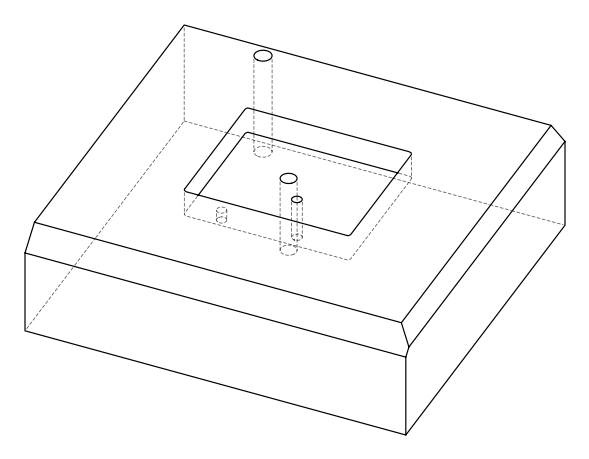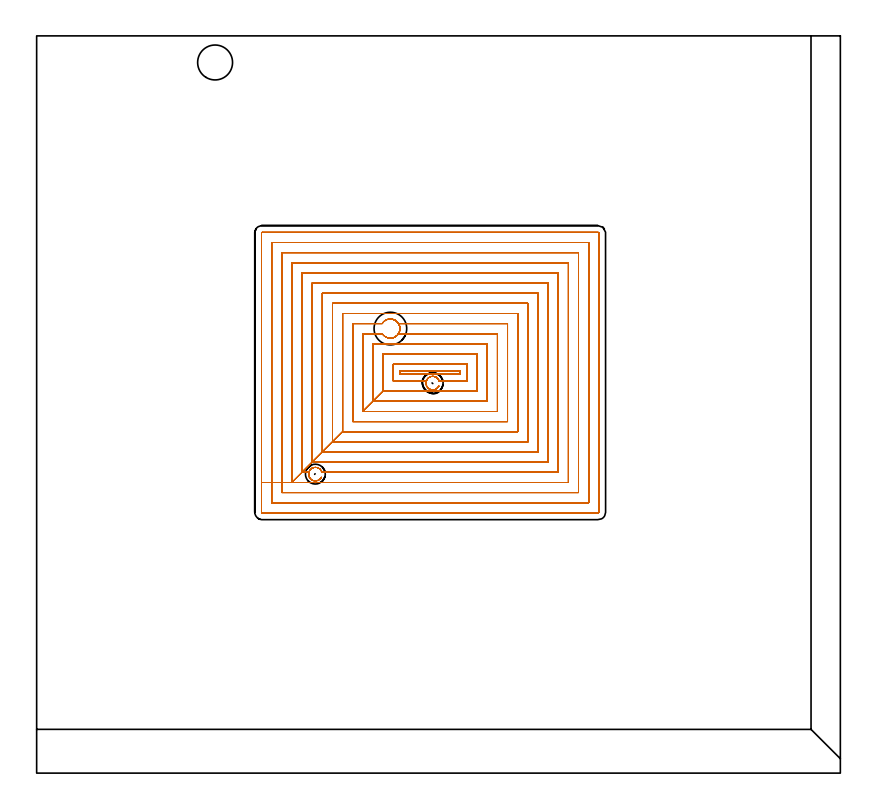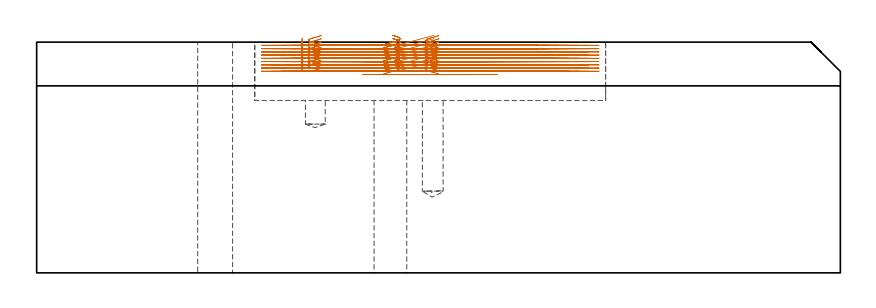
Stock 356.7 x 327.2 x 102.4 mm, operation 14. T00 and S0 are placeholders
(PLAN: 14 operations, 9 tool changes, 205 min)
(1 SPOT_DRILL | STEP1HOLE | NXT0321_9005460120000 | 0.03 min | 1 mm3)
(2 SPOT_DRILL_1 | STEP1HOLE_1 | NXT0321_9005460120000 | 0.04 min | 2837 mm3)
(3 SPOT_DRILL_2 | STEP1POCKET | NXT0321_9005460120000 | 0.03 min | 2808 mm3)
(4 SPOT_DRILL_3 | STEP1POCKET_1 | NXT0321_9005460120000 | 0.03 min | 2810 mm3)
(5 DRILL_BLIND_HOLE_INTO_CENTER | STEP1HOLE | UGT0301_185 | 0.05 min | 251 mm3)
(6 GUN_DRILL_THROUGH_HOLE | STEP1HOLE | UGT0307_002 | 0.5 min | 2636 mm3)
(7 SPADE_DRILL_TO_ENLARGE_THROUGH_HOLE | STEP1HOLE | UGT0306_006 | 0.44 min | 16400 mm3)
(8 DRILL_THROUGH_HOLE_INTO_CENTER | STEP1HOLE_1 | NXT0301_065 | 0.33 min | 5317 mm3)
(9 DRILL_TO_ENLARGE_THROUGH_HOLE | STEP1HOLE_1 | NXT0301_106 | 0.34 min | 8722 mm3)
(10 DRILL_BLIND_HOLE_INTO_CENTER_1 | STEP1POCKET | NXT0301_059 | 0.06 min | 703 mm3)
(11 DRILL_BLIND_HOLE_INTO_CENTER_2 | STEP1POCKET_1 | UGT0301_207 | 0.19 min | 2770 mm3)
(12 AREA_MILL | FG_CHAMFER_SURFACE | UGT0205_001 | 12.84 min | 27535 mm3)
(13 AREA_MILL_1 | FG_CHAMFER_SURFACE_1 | UGT0205_001 | 20.1 min | 65963 mm3)
(14 MILL_RECTANGULAR_POCKET | POCKET_RECTANGULAR_STRAIGHT | NXT0201_008 | Follow Part, ap 1.5, ae 75% | 170.05 min | 516095 mm3)
(TOOL NXT0321_9005460120000 | NC Spot Drill, 142deg, 12mm, Carbide, Uncoated | D12 PA142 FL30 Z2)
(TOOL UGT0301_185 | Twist Drill 6.3 mm | D6.3 PA118 FL61 Z2)
(TOOL UGT0307_002 | Gun Drill 6 mm | D6 PA130 FL24 Z1)
(TOOL UGT0306_006 | Spade Drill 15.5mm | D15.5 PA132 FL10 Z2)
(TOOL NXT0301_065 | Carbide Drill 9.4mm [860.1-0940-075A1-MM 2214] | D9.4 PA140 FL98 Z2)
(TOOL NXT0301_106 | Carbide Drill 14.5mm [860.1-1450-073A1-MM 2214] | D14.5 PA140 FL83 Z2)
(TOOL NXT0301_059 | Carbide Drill 8.8mm [860.1-0880-026A1-MM 2214] | D8.8 PA140 FL47 Z2)
(TOOL UGT0301_207 | Twist Drill 9.2 mm | D9.2 PA118 FL80 Z2)
(TOOL UGT0205_001 | Chamfer Mill 20 x 3 x 45 deg. | D20 FL50 Z2)
(TOOL NXT0201_008 | ENDMILL 6mm [2P460-0600-NA 1630] | D6 FL26 Z6)
(OP 14 MILL_RECTANGULAR_POCKET, part 1 of 2)
G17 G21 G94 G90
T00 M6
G54
G17 G0 G90 X178.498 Y171.802 S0 M3
G43 Z112.4 H1
Z105.4
G94 G1 X178.295 Y171.429 Z105.286 F250.
X178.142 Y171.238 Z105.22
X177.771 Y170.851 Z105.077
X177.372 Y170.548 Z104.943
X177.162 Y170.42 Z104.877
X176.569 Y170.197 Z104.707
X175.943 Y170.102 Z104.537
X175.311 Y170.14 Z104.368
X174.7 Y170.308 Z104.198
X174.138 Y170.601 Z104.028
X173.65 Y171.004 Z103.858
X173.492 Y171.192 Z103.793
X173.187 Y171.63 Z103.65
X173.114 Y171.761 Z103.609
X173.055 Y171.899 Z103.569
X172.958 Y172.125 Z103.503
X172.824 Y172.714 Z103.341
X172.809 Y173.318 Z103.18
X172.914 Y173.913 Z103.018
X173.136 Y174.475 Z102.856
X173.465 Y174.982 Z102.694
X173.888 Y175.413 Z102.532
X174.389 Y175.752 Z102.37
X174.614 Y175.851 Z102.304
X174.842 Y175.947 Z102.238
X175.375 Y176.071 Z102.091
X175.921 Y176.099 Z101.945
X176.167 Y176.07 Z101.878
X176.41 Y176.039 Z101.813
X176.878 Y175.901 Z101.682
X177.099 Y175.794 Z101.616
X177.398 Y175.628 Z101.524
X177.605 Y175.497 Z101.459
X178.004 Y175.137 Z101.315
X178.332 Y174.711 Z101.171
X178.579 Y174.234 Z101.027
X178.653 Y174. Z100.961
X191. F500.
Y181.5
X158.3
Y174.
X172.951
G0 X158.006 Y201.413 Z105.4
G1 X158.241 Y201.364 Z105.336 F250.
X158.969 Y201.065 Z105.125
X159.63 Y200.638 Z104.914
X160.202 Y200.097 Z104.703
X160.665 Y199.46 Z104.492
X161.002 Y198.749 Z104.281
X161.084 Y198.468 Z104.203
X161.163 Y198.185 Z104.124
X161.249 Y197.493 Z103.937
X161.223 Y196.796 Z103.75
X161.085 Y196.112 Z103.563
X160.839 Y195.459 Z103.376
X160.695 Y195.203 Z103.298
X160.342 Y194.676 Z103.127
X160.161 Y194.446 Z103.049
X159.586 Y193.918 Z102.84
X158.924 Y193.503 Z102.631
X158.198 Y193.216 Z102.421
X157.431 Y193.066 Z102.212
X156.65 Y193.059 Z102.003
X155.881 Y193.194 Z101.794
X155.149 Y193.467 Z101.584
X154.896 Y193.611 Z101.506
X154.471 Y193.891 Z101.37
X154.012 Y194.284 Z101.208
X153.613 Y194.743 Z101.045
X153.519 Y194.868 Z101.003
X153.434 Y195. Z100.961
X144.8 F500.
Y160.5
X149.3 Y165.
X153.8 Y169.5
X195.5
Y186.
X153.8
Y169.5
X149.3 Y165.
X200.
Y190.5
X149.3
Y165.
X144.8 Y160.5
X204.5
Y195.
X160.559
G0 X158.122 Y193.201 Z105.4
G1 X158.198 Y193.216 Z105.379 F250.
X158.924 Y193.503 Z105.17
X159.586 Y193.918 Z104.961
X160.161 Y194.446 Z104.751
X160.342 Y194.676 Z104.673
X160.695 Y195.203 Z104.503
X160.839 Y195.459 Z104.424
X161.085 Y196.112 Z104.238
X161.223 Y196.796 Z104.051
X161.249 Y197.493 Z103.864
X161.163 Y198.185 Z103.677
X161.084 Y198.468 Z103.598
X161.002 Y198.749 Z103.52
X160.665 Y199.46 Z103.309
X160.202 Y200.097 Z103.098
X159.63 Y200.638 Z102.887
X158.969 Y201.065 Z102.676
X158.241 Y201.364 Z102.465
X157.47 Y201.524 Z102.254
X156.683 Y201.54 Z102.043
X155.906 Y201.411 Z101.832
X155.167 Y201.142 Z101.621
X154.912 Y200.999 Z101.543
X154.407 Y200.665 Z101.381
X154.174 Y200.485 Z101.302
X153.742 Y200.042 Z101.136
X153.568 Y199.805 Z101.057
X153.378 Y199.5 Z100.961
X140.3 F500.
Y156.
X209.
Y199.5
X160.629
G0 X126.34 Y131.317 Z105.4
G1 X126.106 Y130.911 Z105.274 F250.
X125.641 Y130.41 Z105.091
X125.074 Y130.026 Z104.908
X124.799 Y129.911 Z104.828
X124.567 Y129.822 Z104.761
X123.97 Y129.71 Z104.598
X123.362 Y129.717 Z104.435
X122.767 Y129.842 Z104.273
X122.537 Y129.936 Z104.206
X122.08 Y130.179 Z104.067
X121.874 Y130.314 Z104.001
X121.395 Y130.78 Z103.822
X121.03 Y131.338 Z103.644
X120.796 Y131.963 Z103.465
X120.703 Y132.624 Z103.286
X120.757 Y133.289 Z103.107
X120.955 Y133.926 Z102.928
X121.072 Y134.143 Z102.862
X121.383 Y134.598 Z102.715
X121.722 Y134.95 Z102.584
X122.162 Y135.271 Z102.438
X122.321 Y135.365 Z102.388
X122.489 Y135.439 Z102.339
X122.714 Y135.537 Z102.273
X123.286 Y135.673 Z102.116
X123.873 Y135.696 Z101.958
X124.453 Y135.604 Z101.801
X125.005 Y135.402 Z101.644
X125.507 Y135.097 Z101.486
X125.69 Y134.934 Z101.42
X126.046 Y134.556 Z101.281
X126.315 Y134.163 Z101.154
X126.521 Y133.738 Z101.027
X126.585 Y133.5 Z100.961
X231.5 F500.
Y222.
X117.8
Y133.5
X135.8 Y151.5
X213.5
Y204.
X135.8
Y151.5
X131.3 Y147.
X218.
Y208.5
X131.3
Y147.
X126.8 Y142.5
X222.5
Y213.
X126.8
Y142.5
X122.3 Y138.
X227.
Y217.5
X122.3
Y138.
X117.8 Y133.5
X120.816
G0 X176.366 Y178.5 Z105.4
G1 X161.3 Z101.363 F250.
Y177. Z100.961
X188. F500.
Y178.5
X161.3
Y177.
G0 X117.8 Y133.5 Z103.961
G1 Z100.961 F250.
X113.3 Y129. F500.
X236.
Y226.5
X113.3
Y129.
X108.8
Y124.5
X240.5
Y231.
X108.8
Y129.
X104.3
Y120.
X245.
Y235.5
X104.3
Y129.
X99.8
Y115.8
G3 X100.1 Y115.5 R0.3
G1 X249.2
G3 X249.5 Y115.8 R0.3
G1 Y239.7
G3 X249.2 Y240. R0.3
G1 X100.1
G3 X99.8 Y239.7 R0.3
G1 Y129.
Y128.
G0 X178.498 Y171.802 Z103.961
G1 X178.295 Y171.429 Z103.847 F250.
X178.142 Y171.238 Z103.782
X177.771 Y170.851 Z103.638
X177.372 Y170.548 Z103.504
X177.162 Y170.42 Z103.438
X176.569 Y170.197 Z103.268
X175.943 Y170.102 Z103.098
X175.311 Y170.14 Z102.929
X174.7 Y170.308 Z102.759
X174.138 Y170.601 Z102.589
X173.65 Y171.004 Z102.42
X173.492 Y171.192 Z102.354
X173.187 Y171.63 Z102.211
X173.115 Y171.759 Z102.171
X173.057 Y171.895 Z102.132
X172.959 Y172.121 Z102.066
X172.824 Y172.71 Z101.904
X172.808 Y173.315 Z101.742
X172.914 Y173.911 Z101.579
X173.135 Y174.473 Z101.417
X173.464 Y174.981 Z101.255
X173.888 Y175.413 Z101.093
X174.389 Y175.752 Z100.931
X174.614 Y175.851 Z100.865
X174.842 Y175.947 Z100.799
X175.375 Y176.071 Z100.652
X175.921 Y176.099 Z100.506
X176.167 Y176.07 Z100.439
X176.41 Y176.039 Z100.374
X176.878 Y175.901 Z100.243
X177.099 Y175.794 Z100.177
X177.398 Y175.628 Z100.086
X177.605 Y175.497 Z100.02
X178.004 Y175.137 Z99.876
X178.332 Y174.711 Z99.732
X178.579 Y174.234 Z99.588
X178.653 Y174. Z99.522
X191. F500.
Y181.5
X158.3
Y174.
X172.951
G0 X158.006 Y201.413 Z103.961
G1 X158.241 Y201.364 Z103.897 F250.
X158.969 Y201.065 Z103.686
X159.63 Y200.638 Z103.475
X160.202 Y200.097 Z103.264
X160.665 Y199.46 Z103.053
X161.002 Y198.749 Z102.842
X161.084 Y198.468 Z102.764
X161.163 Y198.185 Z102.685
X161.249 Y197.493 Z102.498
X161.223 Y196.796 Z102.311
X161.085 Y196.112 Z102.124
X160.839 Y195.459 Z101.937
X160.695 Y195.203 Z101.859
X160.342 Y194.676 Z101.689
X160.161 Y194.446 Z101.61
X159.586 Y193.918 Z101.401
X158.924 Y193.503 Z101.192
X158.198 Y193.216 Z100.983
X157.431 Y193.066 Z100.773
X156.65 Y193.059 Z100.564
X155.881 Y193.194 Z100.355
X155.149 Y193.467 Z100.145
X154.896 Y193.611 Z100.067
X154.471 Y193.891 Z99.931
X154.012 Y194.284 Z99.769
X153.613 Y194.743 Z99.606
X153.519 Y194.868 Z99.564
X153.434 Y195. Z99.522
X144.8 F500.
Y160.5
X149.3 Y165.
X153.8 Y169.5
X195.5
Y186.
X153.8
Y169.5
X149.3 Y165.
X200.
Y190.5
X149.3
Y165.
X144.8 Y160.5
X204.5
Y195.
X160.559
G0 X158.122 Y193.201 Z103.961
G1 X158.198 Y193.216 Z103.94 F250.
X158.924 Y193.503 Z103.731
X159.586 Y193.918 Z103.522
X160.161 Y194.446 Z103.313
X160.342 Y194.676 Z103.234
X160.695 Y195.203 Z103.064
X160.839 Y195.459 Z102.986
X161.085 Y196.112 Z102.799
X161.223 Y196.796 Z102.612
X161.249 Y197.493 Z102.425
X161.163 Y198.185 Z102.238
X161.084 Y198.468 Z102.159
X161.002 Y198.749 Z102.081
X160.665 Y199.46 Z101.87
X160.202 Y200.097 Z101.659
X159.63 Y200.638 Z101.448
X158.969 Y201.065 Z101.237
X158.241 Y201.364 Z101.026
X157.47 Y201.524 Z100.815
X156.683 Y201.54 Z100.604
X155.906 Y201.411 Z100.393
X155.167 Y201.142 Z100.182
X154.912 Y200.999 Z100.104
X154.407 Y200.665 Z99.942
X154.174 Y200.485 Z99.863
X153.742 Y200.042 Z99.697
X153.568 Y199.805 Z99.618
X153.378 Y199.5 Z99.522
X140.3 F500.
Y156.
X209.
Y199.5
X160.629
G0 X126.348 Y131.313 Z103.961
G1 X126.054 Y130.842 Z103.812 F250.
X125.607 Y130.382 Z103.64
X125.074 Y130.026 Z103.469
X124.848 Y129.93 Z103.403
X124.617 Y129.837 Z103.336
X124.004 Y129.713 Z103.169
X123.379 Y129.715 Z103.001
X122.767 Y129.842 Z102.834
X122.537 Y129.936 Z102.767
X122.08 Y130.179 Z102.628
X121.874 Y130.314 Z102.562
X121.395 Y130.78 Z102.383
X121.03 Y131.338 Z102.205
X120.796 Y131.963 Z102.026
X120.703 Y132.624 Z101.847
X120.757 Y133.289 Z101.668
X120.955 Y133.926 Z101.489
X121.072 Y134.143 Z101.423
X121.383 Y134.598 Z101.276
X121.722 Y134.95 Z101.145
X122.162 Y135.271 Z100.999
X122.31 Y135.359 Z100.953
X122.468 Y135.429 Z100.906
X122.692 Y135.529 Z100.841
X123.267 Y135.67 Z100.682
X123.858 Y135.696 Z100.523
X124.444 Y135.607 Z100.365
X125. Y135.404 Z100.206
X125.506 Y135.097 Z100.047
X125.69 Y134.934 Z99.982
X126.046 Y134.556 Z99.842
X126.315 Y134.163 Z99.715
X126.521 Y133.738 Z99.588
X126.585 Y133.5 Z99.522
X231.5 F500.
Y222.
X117.8
Y133.5
X135.8 Y151.5
X213.5
Y204.
X135.8
Y151.5
X131.3 Y147.
X218.
Y208.5
X131.3
Y147.
X126.8 Y142.5
X222.5
Y213.
X126.8
Y142.5
X122.3 Y138.
X227.
Y217.5
X122.3
Y138.
X117.8 Y133.5
X120.816
G0 X176.366 Y178.5 Z103.961
G1 X161.3 Z99.924 F250.
Y177. Z99.522
X188. F500.
Y178.5
X161.3
Y177.
G0 X117.8 Y133.5 Z102.522
G1 Z99.522 F250.
X113.3 Y129. F500.
X236.
Y226.5
X113.3
Y129.
X108.8
Y124.5
X240.5
Y231.
X108.8
Y129.
X104.3
Y120.
X245.
Y235.5
X104.3
Y129.
X99.8
Y115.8
G3 X100.1 Y115.5 R0.3
G1 X249.2
G3 X249.5 Y115.8 R0.3
G1 Y239.7
G3 X249.2 Y240. R0.3
G1 X100.1
G3 X99.8 Y239.7 R0.3
G1 Y129.
Y128.
G0 X178.501 Y171.803 Z102.522
G1 X178.296 Y171.431 Z102.408 F250.
X178.144 Y171.239 Z102.343
X177.771 Y170.851 Z102.199
X177.372 Y170.548 Z102.064
X177.162 Y170.42 Z101.999
X176.569 Y170.197 Z101.829
X175.943 Y170.102 Z101.659
X175.311 Y170.14 Z101.489
X174.7 Y170.308 Z101.32
X174.138 Y170.601 Z101.15
X173.65 Y171.004 Z100.98
X173.492 Y171.192 Z100.914
X173.187 Y171.63 Z100.771
X173.068 Y171.845 Z100.705
X172.866 Y172.459 Z100.532
X172.8 Y173.102 Z100.359
X172.872 Y173.745 Z100.186
X173.078 Y174.357 Z100.013
X173.41 Y174.912 Z99.839
X173.852 Y175.383 Z99.666
X174.385 Y175.75 Z99.493
X174.609 Y175.849 Z99.427
X174.835 Y175.946 Z99.362
X175.466 Y176.085 Z99.188
X176.113 Y176.086 Z99.015
X176.744 Y175.949 Z98.842
X177.332 Y175.68 Z98.669
X177.849 Y175.292 Z98.495
X178.271 Y174.802 Z98.322
X178.579 Y174.234 Z98.149
X178.653 Y174. Z98.083
X191. F500.
Y181.5
X158.3
Y174.
X172.951
G0 X158.006 Y201.413 Z102.522
G1 X158.241 Y201.364 Z102.458 F250.
X158.969 Y201.065 Z102.247
X159.63 Y200.638 Z102.036
X160.202 Y200.097 Z101.825
X160.665 Y199.46 Z101.614
X161.002 Y198.749 Z101.403
X161.084 Y198.468 Z101.325
X161.163 Y198.185 Z101.246
X161.249 Y197.493 Z101.059
X161.223 Y196.796 Z100.872
X161.085 Y196.112 Z100.685
X160.839 Y195.459 Z100.498
X160.695 Y195.203 Z100.42
X160.342 Y194.676 Z100.25
X160.161 Y194.446 Z100.171
X159.586 Y193.918 Z99.962
X158.924 Y193.503 Z99.753
X158.198 Y193.216 Z99.544
X157.431 Y193.066 Z99.334
X156.65 Y193.059 Z99.125
X155.881 Y193.194 Z98.916
X155.149 Y193.467 Z98.707
X154.896 Y193.611 Z98.628
X154.471 Y193.891 Z98.492
X154.012 Y194.284 Z98.33
X153.613 Y194.743 Z98.167
X153.519 Y194.868 Z98.125
X153.434 Y195. Z98.083
X144.8 F500.
Y160.5
X149.3 Y165.
X153.8 Y169.5
X195.5
Y186.
X153.8
Y169.5
X149.3 Y165.
X200.
Y190.5
X149.3
Y165.
X144.8 Y160.5
X204.5
Y195.
X160.559
G0 X158.122 Y193.201 Z102.522
G1 X158.198 Y193.216 Z102.502 F250.
X158.924 Y193.503 Z102.292
X159.586 Y193.918 Z102.083
X160.161 Y194.446 Z101.874
X160.342 Y194.676 Z101.795
X160.695 Y195.203 Z101.625
X160.839 Y195.459 Z101.547
X161.085 Y196.112 Z101.36
X161.223 Y196.796 Z101.173
X161.249 Y197.493 Z100.986
X161.163 Y198.185 Z100.799
X161.084 Y198.468 Z100.72
X161.002 Y198.749 Z100.642
X160.665 Y199.46 Z100.431
X160.202 Y200.097 Z100.22
X159.63 Y200.638 Z100.009
X158.969 Y201.065 Z99.798
X158.241 Y201.364 Z99.587
X157.47 Y201.524 Z99.376
X156.683 Y201.54 Z99.165
X155.906 Y201.411 Z98.954
X155.167 Y201.142 Z98.744
X154.912 Y200.999 Z98.665
X154.407 Y200.665 Z98.503
X154.174 Y200.485 Z98.424
X153.742 Y200.042 Z98.258
X153.568 Y199.805 Z98.179
X153.378 Y199.5 Z98.083
X140.3 F500.
Y156.
X209.
Y199.5
X160.629
G0 X126.348 Y131.312 Z102.522
G1 X126.054 Y130.842 Z102.373 F250.
X125.607 Y130.382 Z102.202
X125.074 Y130.026 Z102.03
X124.848 Y129.93 Z101.964
X124.617 Y129.837 Z101.897
X124.004 Y129.713 Z101.73
X123.379 Y129.715 Z101.562
X122.767 Y129.842 Z101.395
X122.537 Y129.936 Z101.328
X122.08 Y130.179 Z101.189
X121.874 Y130.314 Z101.123
X121.395 Y130.78 Z100.945
X121.03 Y131.338 Z100.766
X120.796 Y131.963 Z100.587
X120.703 Y132.624 Z100.408
X120.757 Y133.289 Z100.229
X120.955 Y133.926 Z100.051
X121.072 Y134.143 Z99.985
X121.383 Y134.598 Z99.837
X121.722 Y134.95 Z99.706
X122.162 Y135.271 Z99.56
X122.313 Y135.36 Z99.513
X122.472 Y135.431 Z99.466
X122.697 Y135.531 Z99.4
X123.27 Y135.671 Z99.242
X123.86 Y135.696 Z99.084
X124.443 Y135.607 Z98.926
X124.998 Y135.405 Z98.768
X125.503 Y135.1 Z98.61
X125.688 Y134.937 Z98.544
X126.044 Y134.558 Z98.404
X126.315 Y134.162 Z98.276
X126.521 Y133.738 Z98.149
X126.585 Y133.5 Z98.083
X231.5 F500.
Y222.
X117.8
Y133.5
X135.8 Y151.5
X213.5
Y204.
X135.8
Y151.5
X131.3 Y147.
X218.
Y208.5
X131.3
Y147.
X126.8 Y142.5
X222.5
Y213.
X126.8
Y142.5
X122.3 Y138.
X227.
Y217.5
X122.3
Y138.
X117.8 Y133.5
X120.816
G0 X176.366 Y178.5 Z102.522
G1 X161.3 Z98.485 F250.
Y177. Z98.083
X188. F500.
Y178.5
X161.3
Y177.
G0 X117.8 Y133.5 Z101.083
G1 Z98.083 F250.
X113.3 Y129. F500.
X236.
Y226.5
X113.3
Y129.
X108.8
Y124.5
X240.5
Y231.
X108.8
Y129.
X104.3
Y120.
X245.
Y235.5
X104.3
Y129.
X99.8
Y115.8
G3 X100.1 Y115.5 R0.3
G1 X249.2
G3 X249.5 Y115.8 R0.3
G1 Y239.7
G3 X249.2 Y240. R0.3
G1 X100.1
G3 X99.8 Y239.7 R0.3
G1 Y129.
Y128.
G0 X178.501 Y171.803 Z101.083
G1 X178.296 Y171.431 Z100.969 F250.
X178.144 Y171.239 Z100.904
X177.771 Y170.851 Z100.76
X177.372 Y170.548 Z100.625
X177.162 Y170.42 Z100.56
X176.569 Y170.197 Z100.39
X175.943 Y170.102 Z100.22
X175.311 Y170.14 Z100.05
X174.7 Y170.308 Z99.881
X174.138 Y170.601 Z99.711
X173.65 Y171.004 Z99.541
X173.492 Y171.192 Z99.475
X173.187 Y171.63 Z99.332
X173.068 Y171.845 Z99.266
X172.866 Y172.459 Z99.093
X172.8 Y173.102 Z98.92
X172.872 Y173.745 Z98.747
X173.078 Y174.357 Z98.574
X173.41 Y174.912 Z98.401
X173.852 Y175.383 Z98.227
X174.385 Y175.75 Z98.054
X174.609 Y175.849 Z97.988
X174.835 Y175.946 Z97.923
X175.466 Y176.085 Z97.749
X176.113 Y176.086 Z97.576
X176.744 Y175.949 Z97.403
X177.332 Y175.68 Z97.23
X177.849 Y175.292 Z97.057
X178.271 Y174.802 Z96.883
X178.579 Y174.234 Z96.71
X178.653 Y174. Z96.644
X191. F500.
Y181.5
X158.3
Y174.
X172.951
G0 X158.007 Y201.412 Z101.083
G1 X158.241 Y201.364 Z101.019 F250.
X158.969 Y201.065 Z100.808
X159.63 Y200.638 Z100.597
X160.202 Y200.097 Z100.387
X160.665 Y199.46 Z100.176
X161.002 Y198.749 Z99.965
X161.084 Y198.468 Z99.886
X161.163 Y198.185 Z99.808
X161.249 Y197.493 Z99.621
X161.223 Y196.796 Z99.434
X161.085 Y196.112 Z99.247
X160.839 Y195.459 Z99.06
X160.695 Y195.203 Z98.981
X160.342 Y194.676 Z98.811
X160.161 Y194.446 Z98.733
X159.601 Y193.929 Z98.529
X158.957 Y193.52 Z98.324
X158.251 Y193.232 Z98.12
X157.505 Y193.075 Z97.916
X156.743 Y193.052 Z97.711
X155.989 Y193.166 Z97.507
X155.711 Y193.255 Z97.429
X155.432 Y193.343 Z97.351
X155.151 Y193.466 Z97.268
X154.897 Y193.611 Z97.19
X154.467 Y193.894 Z97.052
X154.012 Y194.284 Z96.891
X153.613 Y194.743 Z96.728
X153.519 Y194.868 Z96.686
X153.434 Y195. Z96.644
X144.8 F500.
Y160.5
X149.3 Y165.
X153.8 Y169.5
X195.5
Y186.
X153.8
Y169.5
X149.3 Y165.
X200.
Y190.5
X149.3
Y165.
X144.8 Y160.5
X204.5
Y195.
X160.559
G0 X158.122 Y193.205 Z101.083
G1 X158.251 Y193.232 Z101.048 F250.
X158.957 Y193.52 Z100.843
X159.601 Y193.929 Z100.639
X160.161 Y194.446 Z100.435
X160.342 Y194.676 Z100.357
X160.695 Y195.203 Z100.187
X160.839 Y195.459 Z100.108
X161.085 Y196.112 Z99.921
X161.223 Y196.796 Z99.734
X161.249 Y197.493 Z99.547
X161.163 Y198.185 Z99.36
X161.084 Y198.468 Z99.281
X161.002 Y198.749 Z99.203
X160.665 Y199.46 Z98.992
X160.202 Y200.097 Z98.781
X159.63 Y200.638 Z98.57
X158.969 Y201.065 Z98.359
X158.241 Y201.364 Z98.148
X157.47 Y201.524 Z97.937
X156.683 Y201.54 Z97.726
X155.906 Y201.411 Z97.516
X155.167 Y201.142 Z97.305
X154.912 Y200.999 Z97.226
X154.407 Y200.665 Z97.064
X154.174 Y200.485 Z96.985
X153.742 Y200.042 Z96.819
X153.568 Y199.805 Z96.741
X153.378 Y199.5 Z96.644
X140.3 F500.
Y156.
X209.
Y199.5
X160.629
G0 X126.348 Y131.313 Z101.083
G1 X126.054 Y130.842 Z100.934 F250.
X125.607 Y130.382 Z100.763
X125.074 Y130.026 Z100.591
X124.848 Y129.93 Z100.525
X124.617 Y129.837 Z100.458
X124.004 Y129.713 Z100.291
X123.379 Y129.715 Z100.123
X122.767 Y129.842 Z99.956
X122.537 Y129.936 Z99.889
X122.08 Y130.179 Z99.751
X121.874 Y130.314 Z99.685
X121.395 Y130.78 Z99.506
X121.03 Y131.338 Z99.327
X120.796 Y131.963 Z99.148
X120.703 Y132.624 Z98.969
X120.757 Y133.289 Z98.79
X120.955 Y133.926 Z98.612
X121.072 Y134.143 Z98.546
X121.383 Y134.598 Z98.398
X121.722 Y134.95 Z98.267
X122.162 Y135.271 Z98.121
X122.308 Y135.358 Z98.075
X122.463 Y135.427 Z98.03
X122.687 Y135.528 Z97.964
X123.262 Y135.67 Z97.805
X123.854 Y135.697 Z97.647
X124.439 Y135.608 Z97.488
X124.996 Y135.406 Z97.329
X125.503 Y135.1 Z97.171
X125.687 Y134.937 Z97.105
X126.045 Y134.557 Z96.965
X126.315 Y134.162 Z96.837
X126.521 Y133.738 Z96.71
X126.585 Y133.5 Z96.644
X231.5 F500.
Y222.
X117.8
Y133.5
X135.8 Y151.5
X213.5
Y204.
X135.8
Y151.5
X131.3 Y147.
X218.
Y208.5
X131.3
Y147.
X126.8 Y142.5
X222.5
Y213.
X126.8
Y142.5
X122.3 Y138.
X227.
Y217.5
X122.3
Y138.
X117.8 Y133.5
X120.816
G0 X176.366 Y178.5 Z101.083
G1 X161.3 Z97.046 F250.
Y177. Z96.644
X188. F500.
Y178.5
X161.3
Y177.
G0 X117.8 Y133.5 Z99.644
G1 Z96.644 F250.
X113.3 Y129. F500.
X236.
Y226.5
X113.3
Y129.
X108.8
Y124.5
X240.5
Y231.
X108.8
Y129.
X104.3
Y120.
X245.
Y235.5
X104.3
Y129.
X99.8
Y115.8
G3 X100.1 Y115.5 R0.3
G1 X249.2
G3 X249.5 Y115.8 R0.3
G1 Y239.7
G3 X249.2 Y240. R0.3
G1 X100.1
G3 X99.8 Y239.7 R0.3
G1 Y129.
Y128.
G0 X178.501 Y171.803 Z99.644
G1 X178.296 Y171.431 Z99.531 F250.
X178.144 Y171.239 Z99.465
X177.771 Y170.851 Z99.321
X177.372 Y170.548 Z99.187
X177.162 Y170.42 Z99.121
X176.569 Y170.197 Z98.951
X175.943 Y170.102 Z98.781
X175.311 Y170.14 Z98.612
X174.7 Y170.308 Z98.442
X174.138 Y170.601 Z98.272
X173.65 Y171.004 Z98.102
X173.492 Y171.192 Z98.037
X173.187 Y171.63 Z97.893
X173.068 Y171.845 Z97.828
X172.866 Y172.459 Z97.654
X172.8 Y173.102 Z97.481
X172.872 Y173.745 Z97.308
X173.078 Y174.357 Z97.135
X173.41 Y174.912 Z96.962
X173.852 Y175.383 Z96.789
X174.385 Y175.75 Z96.615
X174.609 Y175.849 Z96.55
X174.835 Y175.946 Z96.484
X175.466 Y176.085 Z96.311
X176.113 Y176.086 Z96.137
X176.744 Y175.949 Z95.964
X177.332 Y175.68 Z95.791
X177.849 Y175.292 Z95.618
X178.271 Y174.802 Z95.444
X178.579 Y174.234 Z95.271
X178.653 Y174. Z95.205
X191. F500.
Y181.5
X158.3
Y174.
X172.951
G0 X158.007 Y201.412 Z99.644
G1 X158.241 Y201.364 Z99.58 F250.
X158.969 Y201.065 Z99.37
X159.63 Y200.638 Z99.159
X160.202 Y200.097 Z98.948
X160.665 Y199.46 Z98.737
X161.002 Y198.749 Z98.526
X161.084 Y198.468 Z98.448
X161.163 Y198.185 Z98.369
X161.249 Y197.493 Z98.182
X161.223 Y196.796 Z97.995
X161.085 Y196.112 Z97.808
X160.839 Y195.459 Z97.621
X160.695 Y195.203 Z97.542
X160.342 Y194.676 Z97.372
X160.161 Y194.446 Z97.294
X159.602 Y193.93 Z97.09
X158.96 Y193.522 Z96.886
X158.256 Y193.234 Z96.682
X157.512 Y193.075 Z96.479
X156.752 Y193.052 Z96.275
X155.999 Y193.164 Z96.071
X155.721 Y193.251 Z95.993
X155.442 Y193.339 Z95.914
X155.151 Y193.466 Z95.829
X154.897 Y193.611 Z95.751
X154.467 Y193.894 Z95.613
X154.012 Y194.284 Z95.452
X153.613 Y194.743 Z95.29
X153.519 Y194.868 Z95.247
X153.434 Y195. Z95.205
X144.8 F500.
Y160.5
X149.3 Y165.
X153.8 Y169.5
X195.5
Y186.
X153.8
Y169.5
X149.3 Y165.
X200.
Y190.5
X149.3
Y165.
X144.8 Y160.5
X204.5
Y195.
X160.559
G0 X158.122 Y193.205 Z99.644
G1 X158.256 Y193.234 Z99.607 F250.
X158.96 Y193.522 Z99.404
X159.602 Y193.93 Z99.2
X160.161 Y194.446 Z98.996
X160.342 Y194.676 Z98.918
X160.695 Y195.203 Z98.748
X160.839 Y195.459 Z98.669
X161.085 Y196.112 Z98.482
X161.223 Y196.796 Z98.295
X161.249 Y197.493 Z98.108
X161.163 Y198.185 Z97.921
X161.084 Y198.468 Z97.842
X161.002 Y198.749 Z97.764
X160.665 Y199.46 Z97.553
X160.202 Y200.097 Z97.342
X159.63 Y200.638 Z97.131
X158.969 Y201.065 Z96.92
X158.241 Y201.364 Z96.709
X157.47 Y201.524 Z96.499
X156.683 Y201.54 Z96.288
X155.906 Y201.411 Z96.077
X155.167 Y201.142 Z95.866
X154.912 Y200.999 Z95.787
X154.407 Y200.665 Z95.625
X154.174 Y200.485 Z95.546
X153.742 Y200.042 Z95.38
X153.568 Y199.805 Z95.302
X153.378 Y199.5 Z95.205
X140.3 F500.
Y156.
X209.
Y199.5
X160.629
G0 X126.348 Y131.313 Z99.644
G1 X126.054 Y130.842 Z99.496 F250.
X125.607 Y130.382 Z99.324
X125.074 Y130.026 Z99.152
X124.848 Y129.93 Z99.086
X124.617 Y129.837 Z99.02
X124.004 Y129.713 Z98.852
X123.379 Y129.715 Z98.685
X122.767 Y129.842 Z98.517
X122.537 Y129.936 Z98.45
X122.08 Y130.179 Z98.312
X121.874 Y130.314 Z98.246
X121.395 Y130.78 Z98.067
X121.03 Y131.338 Z97.888
X120.796 Y131.963 Z97.709
X120.703 Y132.624 Z97.53
X120.757 Y133.289 Z97.352
X120.955 Y133.926 Z97.173
X121.072 Y134.143 Z97.107
X121.383 Y134.598 Z96.959
X121.722 Y134.95 Z96.828
X122.162 Y135.271 Z96.682
X122.312 Y135.36 Z96.636
X122.47 Y135.43 Z96.589
X122.694 Y135.53 Z96.523
X123.268 Y135.671 Z96.365
X123.858 Y135.697 Z96.207
X124.442 Y135.607 Z96.048
X124.998 Y135.405 Z95.89
X125.503 Y135.1 Z95.732
X125.687 Y134.937 Z95.666
X126.046 Y134.556 Z95.526
X126.315 Y134.162 Z95.398
X126.521 Y133.738 Z95.271
X126.585 Y133.5 Z95.205
X231.5 F500.
Y222.
X117.8
Y133.5
X135.8 Y151.5
X213.5
Y204.
X135.8
Y151.5
X131.3 Y147.
X218.
Y208.5
X131.3
Y147.
X126.8 Y142.5
X222.5
Y213.
X126.8
Y142.5
X122.3 Y138.
X227.
Y217.5
X122.3
Y138.
X117.8 Y133.5
X120.816
G0 X176.366 Y178.5 Z99.644
G1 X161.3 Z95.607 F250.
Y177. Z95.205
X188. F500.
Y178.5
X161.3
Y177.
G0 X117.8 Y133.5 Z98.205
G1 Z95.205 F250.
X113.3 Y129. F500.
X236.
Y226.5
X113.3
Y129.
X108.8
Y124.5
X240.5
Y231.
X108.8
Y129.
X104.3
Y120.
X245.
Y235.5
X104.3
Y129.
X99.8
Y115.8
G3 X100.1 Y115.5 R0.3
G1 X249.2
G3 X249.5 Y115.8 R0.3
G1 Y239.7
G3 X249.2 Y240. R0.3
G1 X100.1
G3 X99.8 Y239.7 R0.3
G1 Y129.
Y128.
G0 X178.501 Y171.803 Z98.205
G1 X178.296 Y171.431 Z98.092 F250.
X178.144 Y171.239 Z98.026
X177.771 Y170.851 Z97.882
X177.372 Y170.548 Z97.748
X177.162 Y170.42 Z97.682
X176.569 Y170.197 Z97.512
X175.943 Y170.102 Z97.342
X175.311 Y170.14 Z97.173
X174.7 Y170.308 Z97.003
X174.138 Y170.601 Z96.833
X173.65 Y171.004 Z96.663
X173.492 Y171.192 Z96.598
X173.187 Y171.63 Z96.455
X173.068 Y171.845 Z96.389
X172.866 Y172.459 Z96.216
X172.8 Y173.102 Z96.042
X172.872 Y173.745 Z95.869
X173.078 Y174.357 Z95.696
X173.41 Y174.912 Z95.523
X173.852 Y175.383 Z95.35
X174.385 Y175.75 Z95.176
X174.609 Y175.849 Z95.111
X174.835 Y175.946 Z95.045
X175.466 Y176.085 Z94.872
X176.113 Y176.086 Z94.698
X176.744 Y175.949 Z94.525
X177.332 Y175.68 Z94.352
X177.849 Y175.292 Z94.179
X178.271 Y174.802 Z94.006
X178.579 Y174.234 Z93.832
X178.653 Y174. Z93.767
X191. F500.
Y181.5
X158.3
Y174.
X172.951
G0 X158.007 Y201.412 Z98.205
G1 X158.241 Y201.364 Z98.142 F250.
X158.969 Y201.065 Z97.931
X159.63 Y200.638 Z97.72
X160.202 Y200.097 Z97.509
X160.665 Y199.46 Z97.298
X161.002 Y198.749 Z97.087
X161.084 Y198.468 Z97.009
X161.163 Y198.185 Z96.93
X161.249 Y197.493 Z96.743
X161.223 Y196.796 Z96.556
X161.085 Y196.112 Z96.369
X160.839 Y195.459 Z96.182
X160.695 Y195.203 Z96.103
X160.342 Y194.676 Z95.933
X160.161 Y194.446 Z95.855
X159.601 Y193.929 Z95.651
X158.957 Y193.52 Z95.446
X158.251 Y193.232 Z95.242
X157.505 Y193.075 Z95.038
X156.743 Y193.052 Z94.834
X155.989 Y193.166 Z94.629
X155.711 Y193.254 Z94.551
X155.433 Y193.343 Z94.473
X155.15 Y193.466 Z94.39
X154.897 Y193.611 Z94.312
X154.468 Y193.893 Z94.174
X154.012 Y194.284 Z94.014
X153.613 Y194.743 Z93.851
X153.519 Y194.868 Z93.809
X153.434 Y195. Z93.767
X144.8 F500.
Y160.5
X149.3 Y165.
X153.8 Y169.5
X195.5
Y186.
X153.8
Y169.5
X149.3 Y165.
X200.
Y190.5
X149.3
Y165.
X144.8 Y160.5
X204.5
Y195.
X160.559
G0 X158.122 Y193.205 Z98.205
G1 X158.251 Y193.232 Z98.17 F250.
X158.957 Y193.52 Z97.966
X159.601 Y193.929 Z97.761
X160.161 Y194.446 Z97.557
X160.342 Y194.676 Z97.479
X160.695 Y195.203 Z97.309
X160.839 Y195.459 Z97.23
X161.085 Y196.112 Z97.043
X161.223 Y196.796 Z96.856
X161.249 Y197.493 Z96.669
X161.163 Y198.185 Z96.482
X161.084 Y198.468 Z96.404
X161.002 Y198.749 Z96.325
X160.665 Y199.46 Z96.114
X160.202 Y200.097 Z95.903
X159.63 Y200.638 Z95.692
X158.969 Y201.065 Z95.482
X158.241 Y201.364 Z95.271
X157.47 Y201.524 Z95.06
X156.683 Y201.54 Z94.849
X155.906 Y201.411 Z94.638
X155.167 Y201.142 Z94.427
X154.912 Y200.999 Z94.349
X154.407 Y200.665 Z94.186
X154.174 Y200.485 Z94.108
X153.742 Y200.042 Z93.942
X153.568 Y199.805 Z93.863
X153.378 Y199.5 Z93.767
X140.3 F500.
Y156.
X209.
Y199.5
X160.629
G0 X126.348 Y131.314 Z98.205
G1 X126.054 Y130.842 Z98.056 F250.
X125.607 Y130.382 Z97.885
X125.074 Y130.026 Z97.713
X124.848 Y129.93 Z97.647
X124.617 Y129.837 Z97.58
X124.004 Y129.713 Z97.413
X123.379 Y129.715 Z97.245
X122.767 Y129.842 Z97.078
X122.537 Y129.936 Z97.011
X122.08 Y130.179 Z96.872
X121.874 Y130.314 Z96.806
X121.395 Y130.78 Z96.628
X121.03 Y131.338 Z96.449
X120.796 Y131.963 Z96.27
X120.703 Y132.624 Z96.091
X120.757 Y133.289 Z95.912
X120.955 Y133.926 Z95.734
X121.072 Y134.143 Z95.668
X121.383 Y134.598 Z95.52
X121.722 Y134.95 Z95.389
X122.162 Y135.271 Z95.243
X122.374 Y135.397 Z95.177
X122.995 Y135.619 Z95.
X123.65 Y135.701 Z94.823
X124.308 Y135.638 Z94.646
X124.936 Y135.434 Z94.47
X125.504 Y135.099 Z94.293
X125.688 Y134.936 Z94.227
X126.045 Y134.557 Z94.087
X126.315 Y134.163 Z93.959
X126.521 Y133.738 Z93.833
X126.585 Y133.5 Z93.767
X231.5 F500.
Y222.
X117.8
Y133.5
X135.8 Y151.5
X213.5
Y204.
X135.8
Y151.5
X131.3 Y147.
X218.
Y208.5
X131.3
Y147.
X126.8 Y142.5
X222.5
Y213.
X126.8
Y142.5
X122.3 Y138.
X227.
Y217.5
X122.3
Y138.
X117.8 Y133.5
X120.816
G0 X176.366 Y178.5 Z98.205
G1 X161.3 Z94.169 F250.
Y177. Z93.767
X188. F500.
Y178.5
X161.3
Y177.
G0 X117.8 Y133.5 Z96.767
G1 Z93.767 F250.
X113.3 Y129. F500.
X236.
Y226.5
X113.3
Y129.
X108.8
Y124.5
X240.5
Y231.
X108.8
Y129.
X104.3
Y120.
X245.
Y235.5
X104.3
Y129.
X99.8
Y115.8
G3 X100.1 Y115.5 R0.3
G1 X249.2
G3 X249.5 Y115.8 R0.3
G1 Y239.7
G3 X249.2 Y240. R0.3
G1 X100.1
G3 X99.8 Y239.7 R0.3
G1 Y129.
Y128.
G0 X178.501 Y171.803 Z96.767
G1 X178.296 Y171.431 Z96.653 F250.
X178.144 Y171.239 Z96.587
X177.771 Y170.851 Z96.443
X177.372 Y170.548 Z96.309
X177.162 Y170.42 Z96.243
X176.569 Y170.197 Z96.073
X175.943 Y170.102 Z95.904
X175.311 Y170.14 Z95.734
X174.7 Y170.308 Z95.564
X174.138 Y170.601 Z95.394
X173.65 Y171.004 Z95.225
X173.492 Y171.192 Z95.159
X173.187 Y171.63 Z95.016
X173.068 Y171.845 Z94.95
X172.866 Y172.459 Z94.777
X172.8 Y173.102 Z94.603
X172.872 Y173.745 Z94.43
X173.078 Y174.357 Z94.257
X173.41 Y174.912 Z94.084
X173.852 Y175.383 Z93.911
X174.385 Y175.75 Z93.738
X174.609 Y175.849 Z93.672
X174.835 Y175.946 Z93.606
X175.466 Y176.085 Z93.433
X176.113 Y176.086 Z93.26
X176.744 Y175.949 Z93.086
X177.332 Y175.68 Z92.913
X177.849 Y175.292 Z92.74
X178.271 Y174.802 Z92.567
X178.579 Y174.234 Z92.393
X178.653 Y174. Z92.328
X191. F500.
Y181.5
X158.3
Y174.
X172.951
G0 X158.009 Y201.42 Z96.767
G1 X158.109 Y201.402 Z96.739 F250.
X158.816 Y201.142 Z96.538
X159.326 Y200.856 Z96.381
X159.867 Y200.438 Z96.198
X160.335 Y199.938 Z96.014
X160.716 Y199.37 Z95.831
X161.002 Y198.749 Z95.648
X161.084 Y198.468 Z95.569
X161.163 Y198.185 Z95.491
X161.253 Y197.389 Z95.276
X161.194 Y196.59 Z95.061
X160.988 Y195.815 Z94.847
X160.868 Y195.547 Z94.768
X160.79 Y195.371 Z94.716
X160.696 Y195.204 Z94.665
X160.338 Y194.672 Z94.493
X160.157 Y194.443 Z94.415
X159.597 Y193.927 Z94.211
X158.955 Y193.519 Z94.007
X158.249 Y193.232 Z93.803
X157.504 Y193.074 Z93.599
X156.743 Y193.052 Z93.395
X155.99 Y193.166 Z93.191
X155.712 Y193.254 Z93.113
X155.434 Y193.342 Z93.034
X155.15 Y193.467 Z92.951
X154.896 Y193.611 Z92.873
X154.469 Y193.892 Z92.736
X154.012 Y194.284 Z92.575
X153.613 Y194.743 Z92.412
X153.519 Y194.868 Z92.37
X153.434 Y195. Z92.328
X144.8 F500.
Y160.5
X149.3 Y165.
X153.8 Y169.5
X195.5
Y186.
X153.8
Y169.5
X149.3 Y165.
X200.
Y190.5
X149.3
Y165.
X144.8 Y160.5
X204.5
Y195.
X160.559
G0 X158.122 Y193.205 Z96.767
G1 X158.249 Y193.232 Z96.732 F250.
X158.955 Y193.519 Z96.528
X159.597 Y193.927 Z96.324
X160.157 Y194.443 Z96.12
X160.338 Y194.672 Z96.041
X160.696 Y195.204 Z95.87
X160.79 Y195.371 Z95.818
X160.868 Y195.547 Z95.767
X160.988 Y195.815 Z95.688
X161.194 Y196.59 Z95.473
X161.253 Y197.389 Z95.258
X161.163 Y198.185 Z95.044
X161.084 Y198.468 Z94.965
X161.002 Y198.749 Z94.887
X160.716 Y199.37 Z94.703
X160.335 Y199.938 Z94.52
X159.867 Y200.438 Z94.337
X159.326 Y200.856 Z94.153
X158.816 Y201.142 Z93.997
X158.109 Y201.402 Z93.795
X157.368 Y201.534 Z93.593
X156.615 Z93.391
X155.873 Y201.402 Z93.19
X155.167 Y201.142 Z92.988
X154.912 Y200.999 Z92.91
X154.407 Y200.665 Z92.747
X154.174 Y200.485 Z92.669
X154.091 Y200.41 Z92.638
X153.891 Y200.194 Z92.56
X153.721 Y200.013 Z92.493
X153.574 Y199.814 Z92.427
X153.378 Y199.5 Z92.328
X140.3 F500.
Y156.
X209.
Y199.5
X160.629
G0 X126.347 Y131.312 Z96.767
G1 X126.054 Y130.842 Z96.618 F250.
X125.607 Y130.382 Z96.446
X125.074 Y130.026 Z96.275
X124.848 Y129.93 Z96.209
X124.617 Y129.837 Z96.142
X124.149 Y129.731 Z96.013
X123.67 Y129.698 Z95.885
X123.191 Y129.74 Z95.756
X122.951 Y129.801 Z95.69
X122.737 Y129.854 Z95.631
X122.534 Y129.938 Z95.572
X122.08 Y130.179 Z95.434
X122.012 Y130.225 Z95.412
X121.809 Y130.366 Z95.346
X121.384 Y130.793 Z95.184
X121.052 Y131.297 Z95.023
X120.825 Y131.856 Z94.861
X120.713 Y132.448 Z94.699
X120.721 Y133.051 Z94.538
X120.848 Y133.641 Z94.376
X121.071 Y134.142 Z94.229
X121.384 Y134.6 Z94.08
X121.725 Y134.953 Z93.949
X122.162 Y135.271 Z93.804
X122.374 Y135.397 Z93.738
X122.995 Y135.619 Z93.561
X123.65 Y135.701 Z93.384
X124.308 Y135.638 Z93.208
X124.936 Y135.434 Z93.031
X125.504 Y135.099 Z92.854
X125.688 Y134.936 Z92.788
X126.045 Y134.557 Z92.648
X126.315 Y134.163 Z92.521
X126.521 Y133.738 Z92.394
X126.585 Y133.5 Z92.328
X231.5 F500.
Y222.
X117.8
Y133.5
X135.8 Y151.5
X213.5
Y204.
X135.8
Y151.5
X131.3 Y147.
X218.
Y208.5
X131.3
Y147.
X126.8 Y142.5
X222.5
Y213.
X126.8
Y142.5
X122.3 Y138.
X227.
Y217.5
X122.3
Y138.
X117.8 Y133.5
X120.816
G0 X176.366 Y178.5 Z96.767
G1 X161.3 Z92.73 F250.
Y177. Z92.328
X188. F500.
Y178.5
X161.3
Y177.
G0 X117.8 Y133.5 Z95.328
G1 Z92.328 F250.
X113.3 Y129. F500.
X236.
Y226.5
X113.3
Y129.
X108.8
Y124.5
X240.5
Y231.
X108.8
Y129.
X104.3
Y120.
X245.
Y235.5
X104.3
Y129.
X99.8
Y115.8
G3 X100.1 Y115.5 R0.3
G1 X249.2
G3 X249.5 Y115.8 R0.3
G1 Y239.7
G3 X249.2 Y240. R0.3
G1 X100.1
G3 X99.8 Y239.7 R0.3
G1 Y129.
Y128.
G0 X178.498 Y171.801 Z95.328
G1 X178.295 Y171.43 Z95.214 F250.
X178.143 Y171.238 Z95.149
X177.771 Y170.851 Z95.005
X177.372 Y170.548 Z94.871
X177.162 Y170.42 Z94.805
X176.944 Y170.321 Z94.741
X176.71 Y170.248 Z94.675
X176.476 Y170.174 Z94.609
X175.865 Y170.099 Z94.444
X175.253 Y170.15 Z94.28
X174.663 Y170.324 Z94.115
X174.12 Y170.613 Z93.95
X173.648 Y171.006 Z93.785
X173.49 Y171.195 Z93.72
X173.187 Y171.63 Z93.577
X173.115 Y171.759 Z93.538
X173.057 Y171.895 Z93.498
X172.959 Y172.121 Z93.432
X172.824 Y172.71 Z93.27
X172.808 Y173.314 Z93.108
X172.913 Y173.91 Z92.946
X173.135 Y174.472 Z92.784
X173.463 Y174.98 Z92.622
X173.886 Y175.412 Z92.46
X174.387 Y175.751 Z92.298
X174.612 Y175.85 Z92.233
X174.84 Y175.946 Z92.166
X175.373 Y176.071 Z92.02
X175.919 Y176.099 Z91.873
X176.165 Y176.07 Z91.807
X176.408 Y176.04 Z91.741
X176.878 Y175.901 Z91.61
X177.099 Y175.794 Z91.544
X177.398 Y175.628 Z91.452
X177.605 Y175.497 Z91.387
X178.004 Y175.137 Z91.243
X178.332 Y174.711 Z91.099
X178.579 Y174.234 Z90.955
X178.653 Y174. Z90.889
X191. F500.
Y181.5
X158.3
Y174.
X172.951
G0 X158.008 Y201.421 Z95.328
G1 X158.645 Y201.218 Z95.149 F250.
X159.316 Y200.863 Z94.945
X159.913 Y200.395 Z94.742
X160.419 Y199.829 Z94.538
X160.816 Y199.182 Z94.335
X160.928 Y198.912 Z94.257
X161.017 Y198.696 Z94.194
X161.083 Y198.471 Z94.131
X161.162 Y198.188 Z94.053
X161.249 Y197.495 Z93.866
X161.223 Y196.798 Z93.679
X161.085 Y196.114 Z93.492
X160.839 Y195.46 Z93.304
X160.696 Y195.204 Z93.226
X160.338 Y194.672 Z93.054
X160.157 Y194.443 Z92.976
X159.597 Y193.926 Z92.772
X158.953 Y193.518 Z92.567
X158.247 Y193.231 Z92.363
X157.501 Y193.074 Z92.159
X156.739 Y193.053 Z91.954
X155.985 Y193.167 Z91.75
X155.398 Y193.368 Z91.584
X155.139 Y193.473 Z91.509
X154.896 Y193.611 Z91.434
X154.471 Y193.891 Z91.298
X154.009 Y194.286 Z91.135
X153.613 Y194.743 Z90.973
X153.519 Y194.868 Z90.931
X153.434 Y195. Z90.889
X144.8 F500.
Y160.5
X149.3 Y165.
X153.8 Y169.5
X195.5
Y186.
X153.8
Y169.5
X149.3 Y165.
X200.
Y190.5
X149.3
Y165.
X144.8 Y160.5
X204.5
Y195.
X160.559
G0 X158.121 Y193.205 Z95.328
G1 X158.247 Y193.231 Z95.293 F250.
X158.953 Y193.518 Z95.089
X159.597 Y193.926 Z94.885
X160.157 Y194.443 Z94.681
X160.338 Y194.672 Z94.602
X160.696 Y195.204 Z94.431
X160.839 Y195.46 Z94.352
X161.085 Y196.114 Z94.165
X161.223 Y196.798 Z93.978
X161.249 Y197.495 Z93.791
X161.162 Y198.188 Z93.604
X161.083 Y198.471 Z93.525
X161.017 Y198.696 Z93.462
X160.928 Y198.912 Z93.4
X160.816 Y199.182 Z93.321
X160.419 Y199.829 Z93.118
X159.913 Y200.395 Z92.914
X159.316 Y200.863 Z92.711
X158.645 Y201.218 Z92.508
X157.921 Y201.448 Z92.304
X157.169 Y201.547 Z92.101
X156.411 Y201.511 Z91.898
X155.671 Y201.342 Z91.694
X155.4 Y201.232 Z91.616
X155.15 Y201.132 Z91.544
X154.915 Y201.001 Z91.472
X154.406 Y200.665 Z91.308
X154.346 Y200.618 Z91.288
X154.288 Y200.57 Z91.267
X154.077 Y200.394 Z91.194
X153.89 Y200.193 Z91.12
X153.721 Y200.013 Z91.054
X153.574 Y199.814 Z90.988
X153.378 Y199.5 Z90.889
X140.3 F500.
Y156.
X209.
Y199.5
X160.629
G0 X126.348 Y131.312 Z95.328
G1 X126.054 Y130.842 Z95.179 F250.
X125.607 Y130.382 Z95.007
X125.074 Y130.026 Z94.836
X124.848 Y129.93 Z94.77
X124.617 Y129.837 Z94.703
X124.149 Y129.731 Z94.574
X123.67 Y129.698 Z94.446
X123.191 Y129.74 Z94.317
X122.95 Y129.801 Z94.25
X122.737 Y129.854 Z94.191
X122.534 Y129.938 Z94.133
X122.08 Y130.179 Z93.995
X122.012 Y130.225 Z93.973
X121.809 Y130.366 Z93.907
X121.383 Y130.795 Z93.745
X121.05 Y131.299 Z93.583
X120.824 Y131.86 Z93.421
X120.713 Y132.454 Z93.259
X120.722 Y133.058 Z93.097
X120.85 Y133.649 Z92.935
X121.071 Y134.142 Z92.79
X121.384 Y134.6 Z92.641
X121.725 Y134.952 Z92.51
X122.166 Y135.274 Z92.364
X122.311 Y135.359 Z92.319
X122.465 Y135.428 Z92.274
X122.689 Y135.528 Z92.208
X123.345 Y135.681 Z92.027
X124.018 Y135.684 Z91.847
X124.676 Y135.537 Z91.667
X125.284 Y135.249 Z91.486
X125.689 Y134.935 Z91.349
X126.046 Y134.557 Z91.209
X126.315 Y134.163 Z91.082
X126.521 Y133.738 Z90.955
X126.585 Y133.5 Z90.889
X231.5 F500.
Y222.
X117.8
Y133.5
X135.8 Y151.5
X213.5
Y204.
X135.8
Y151.5
X131.3 Y147.
X218.
Y208.5
X131.3
Y147.
X126.8 Y142.5
X222.5
Y213.
X126.8
Y142.5
X122.3 Y138.
X227.
Y217.5
X122.3
Y138.
X117.8 Y133.5
X120.816
G0 X176.366 Y178.5 Z95.328
G1 X161.3 Z91.291 F250.
Y177. Z90.889
X188. F500.
Y178.5
X161.3
Y177.
G0 X117.8 Y133.5 Z93.889
G1 Z90.889 F250.
X113.3 Y129. F500.
X236.
Y226.5
X113.3
Y129.
X108.8
Y124.5
X240.5
Y231.
X108.8
Y129.
X104.3
Y120.
X245.
Y235.5
X104.3
Y129.
X99.8
Y115.8
G3 X100.1 Y115.5 R0.3
G1 X249.2
G3 X249.5 Y115.8 R0.3
G1 Y239.7
G3 X249.2 Y240. R0.3
G1 X100.1
G3 X99.8 Y239.7 R0.3
G1 Y129.
Y128.
G0 X178.497 Y171.802 Z93.889
G1 X178.344 Y171.505 Z93.8 F250.
X178.141 Y171.237 Z93.709
X177.771 Y170.851 Z93.566
X177.372 Y170.548 Z93.432
X177.162 Y170.42 Z93.366
X176.945 Y170.321 Z93.302
X176.711 Y170.248 Z93.236
X176.476 Y170.174 Z93.17
X175.866 Y170.099 Z93.006
X175.253 Y170.15 Z92.841
X174.663 Y170.324 Z92.676
X174.12 Y170.613 Z92.511
X173.648 Y171.006 Z92.347
X173.49 Y171.195 Z92.281
X173.187 Y171.63 Z92.138
X173.115 Y171.76 Z92.099
X173.056 Y171.896 Z92.059
X172.959 Y172.122 Z91.993
X172.824 Y172.711 Z91.831
X172.809 Y173.315 Z91.669
X172.914 Y173.911 Z91.507
X173.135 Y174.473 Z91.345
X173.464 Y174.98 Z91.183
X173.887 Y175.412 Z91.021
X174.387 Y175.751 Z90.86
X174.612 Y175.85 Z90.794
X174.84 Y175.946 Z90.727
X175.373 Y176.071 Z90.581
X175.919 Y176.099 Z90.434
X176.165 Y176.07 Z90.368
X176.408 Y176.04 Z90.302
X176.878 Y175.901 Z90.171
X177.099 Y175.794 Z90.105
X177.398 Y175.628 Z90.013
X177.605 Y175.497 Z89.948
X178.004 Y175.137 Z89.804
X178.332 Y174.711 Z89.66
X178.579 Y174.234 Z89.516
X178.653 Y174. Z89.45
X191. F500.
Y181.5
X158.3
Y174.
X172.951
G0 X158.008 Y201.421 Z93.889
G1 X158.645 Y201.218 Z93.71 F250.
X159.316 Y200.863 Z93.506
X159.914 Y200.395 Z93.303
X160.419 Y199.829 Z93.099
X160.816 Y199.182 Z92.896
X160.928 Y198.912 Z92.818
X161.017 Y198.696 Z92.755
X161.083 Y198.471 Z92.692
X161.162 Y198.188 Z92.614
X161.249 Y197.496 Z92.427
X161.223 Y196.799 Z92.24
X161.086 Y196.115 Z92.053
X160.84 Y195.463 Z91.866
X160.695 Y195.203 Z91.786
X160.342 Y194.676 Z91.616
X160.161 Y194.446 Z91.538
X159.586 Y193.918 Z91.329
X158.924 Y193.503 Z91.12
X158.198 Y193.216 Z90.91
X157.431 Y193.066 Z90.701
X156.65 Y193.059 Z90.492
X155.881 Y193.194 Z90.283
X155.149 Y193.467 Z90.073
X154.896 Y193.611 Z89.995
X154.471 Y193.89 Z89.859
X154.009 Y194.286 Z89.696
X153.613 Y194.743 Z89.534
X153.519 Y194.868 Z89.492
X153.434 Y195. Z89.45
X144.8 F500.
Y160.5
X149.3 Y165.
X153.8 Y169.5
X195.5
Y186.
X153.8
Y169.5
X149.3 Y165.
X200.
Y190.5
X149.3
Y165.
X144.8 Y160.5
X204.5
Y195.
X160.559
G0 X158.123 Y193.202 Z93.889
G1 X158.198 Y193.216 Z93.868 F250.
X158.924 Y193.503 Z93.659
X159.586 Y193.918 Z93.45
X160.161 Y194.446 Z93.241
X160.342 Y194.676 Z93.162
X160.697 Y195.206 Z92.991
X160.84 Y195.463 Z92.913
X161.086 Y196.115 Z92.726
X161.223 Y196.799 Z92.539
X161.249 Y197.496 Z92.352
X161.162 Y198.188 Z92.165
X161.083 Y198.471 Z92.086
X161.017 Y198.696 Z92.024
X160.928 Y198.912 Z91.961
X160.816 Y199.182 Z91.883
X160.419 Y199.829 Z91.679
X159.914 Y200.395 Z91.476
X159.316 Y200.863 Z91.272
X158.645 Y201.218 Z91.069
X157.922 Y201.448 Z90.866
X157.169 Y201.547 Z90.662
X156.411 Y201.511 Z90.459
X155.671 Y201.342 Z90.255
X155.4 Y201.233 Z90.177
X155.15 Y201.132 Z90.105
X154.915 Y201.001 Z90.033
X154.406 Y200.665 Z89.869
X154.173 Y200.485 Z89.791
X154.098 Y200.416 Z89.763
X153.897 Y200.201 Z89.685
X153.72 Y200.013 Z89.615
X153.568 Y199.805 Z89.546
X153.378 Y199.5 Z89.45
X140.3 F500.
Y156.
X209.
Y199.5
X160.629
G0 X126.349 Y131.314 Z93.889
G1 X126.054 Y130.842 Z93.74 F250.
X125.607 Y130.382 Z93.568
X125.074 Y130.026 Z93.396
X124.848 Y129.93 Z93.33
X124.617 Y129.837 Z93.264
X124.004 Y129.713 Z93.096
X123.379 Y129.715 Z92.929
X122.767 Y129.842 Z92.761
X122.537 Y129.936 Z92.694
X122.08 Y130.179 Z92.556
X121.874 Y130.314 Z92.49
X121.395 Y130.78 Z92.311
X121.03 Y131.338 Z92.132
X120.796 Y131.963 Z91.953
X120.703 Y132.624 Z91.774
X120.757 Y133.289 Z91.596
X120.955 Y133.926 Z91.417
X121.072 Y134.143 Z91.351
X121.383 Y134.598 Z91.203
X121.721 Y134.95 Z91.072
X122.166 Y135.274 Z90.925
X122.311 Y135.359 Z90.88
X122.465 Y135.428 Z90.835
X122.689 Y135.528 Z90.769
X123.355 Y135.682 Z90.586
X124.038 Y135.681 Z90.403
X124.704 Y135.527 Z90.22
X125.318 Y135.228 Z90.036
X125.689 Y134.935 Z89.91
X126.046 Y134.556 Z89.77
X126.315 Y134.163 Z89.643
X126.521 Y133.738 Z89.516
X126.585 Y133.5 Z89.45
X231.5 F500.
Y222.
X117.8
Y133.5
X135.8 Y151.5
X213.5
Y204.
X135.8
Y151.5
X131.3 Y147.
X218.
Y208.5
X131.3
Y147.
X126.8 Y142.5
X222.5
Y213.
X126.8
Y142.5
X122.3 Y138.
X227.
Y217.5
X122.3
Y138.
X117.8 Y133.5
X120.816
G0 X176.366 Y178.5 Z93.889
G1 X161.3 Z89.852 F250.
Y177. Z89.45
X188. F500.
Y178.5
X161.3
Y177.
G0 X117.8 Y133.5 Z92.45
G1 Z89.45 F250.
X113.3 Y129. F500.
X236.
Y226.5
X113.3
Y129.
X108.8
Y124.5
X240.5
Y231.
X108.8
Y129.
X104.3
Y120.
X245.
Y235.5
X104.3
Y129.
X99.8
Y115.8
G3 X100.1 Y115.5 R0.3
G1 X249.2
G3 X249.5 Y115.8 R0.3
G1 Y239.7
G3 X249.2 Y240. R0.3
G1 X100.1
G3 X99.8 Y239.7 R0.3
G1 Y129.
Y128.
G0 X178.504 Y171.8 Z92.45
G1 X178.473 Y171.73 Z92.429 F250.
X178.294 Y171.428 Z92.335
X178.141 Y171.237 Z92.27
X177.771 Y170.851 Z92.126
X177.372 Y170.548 Z91.992
X177.162 Y170.42 Z91.926
X176.569 Y170.197 Z91.757
X175.943 Y170.102 Z91.587
X175.311 Y170.14 Z91.417
X174.7 Y170.308 Z91.247
X174.138 Y170.601 Z91.078
X173.65 Y171.004 Z90.908
X173.492 Y171.192 Z90.842
X173.187 Y171.63 Z90.699
X173.068 Y171.845 Z90.633
X172.866 Y172.459 Z90.46
X172.8 Y173.102 Z90.287
X172.872 Y173.745 Z90.114
X173.078 Y174.357 Z89.94
X173.41 Y174.912 Z89.767
X173.852 Y175.383 Z89.594
X174.385 Y175.75 Z89.421
X174.609 Y175.849 Z89.355
X174.835 Y175.946 Z89.289
X175.466 Y176.085 Z89.116
X176.113 Y176.086 Z88.943
X176.744 Y175.949 Z88.77
X177.332 Y175.68 Z88.596
X177.849 Y175.292 Z88.423
X178.271 Y174.802 Z88.25
X178.579 Y174.234 Z88.077
X178.653 Y174. Z88.011
X191. F500.
Y181.5
X158.3
Y174.
X172.951
G0 X158.006 Y201.413 Z92.45
G1 X158.241 Y201.364 Z92.386 F250.
X158.969 Y201.065 Z92.175
X159.63 Y200.638 Z91.964
X160.202 Y200.097 Z91.753
X160.665 Y199.46 Z91.542
X161.002 Y198.749 Z91.331
X161.084 Y198.468 Z91.253
X161.163 Y198.185 Z91.174
X161.249 Y197.493 Z90.987
X161.223 Y196.796 Z90.8
X161.085 Y196.112 Z90.613
X160.839 Y195.459 Z90.426
X160.695 Y195.203 Z90.348
X160.342 Y194.676 Z90.178
X160.161 Y194.446 Z90.099
X159.586 Y193.918 Z89.89
X158.924 Y193.503 Z89.681
X158.198 Y193.216 Z89.471
X157.431 Y193.066 Z89.262
X156.65 Y193.059 Z89.053
X155.881 Y193.194 Z88.844
X155.149 Y193.467 Z88.634
X154.896 Y193.611 Z88.556
X154.471 Y193.891 Z88.42
X154.012 Y194.284 Z88.258
X153.613 Y194.743 Z88.095
X153.519 Y194.868 Z88.053
X153.434 Y195. Z88.011
X144.8 F500.
Y160.5
X149.3 Y165.
X153.8 Y169.5
X195.5
Y186.
X153.8
Y169.5
X149.3 Y165.
X200.
Y190.5
X149.3
Y165.
X144.8 Y160.5
X204.5
Y195.
X160.559
